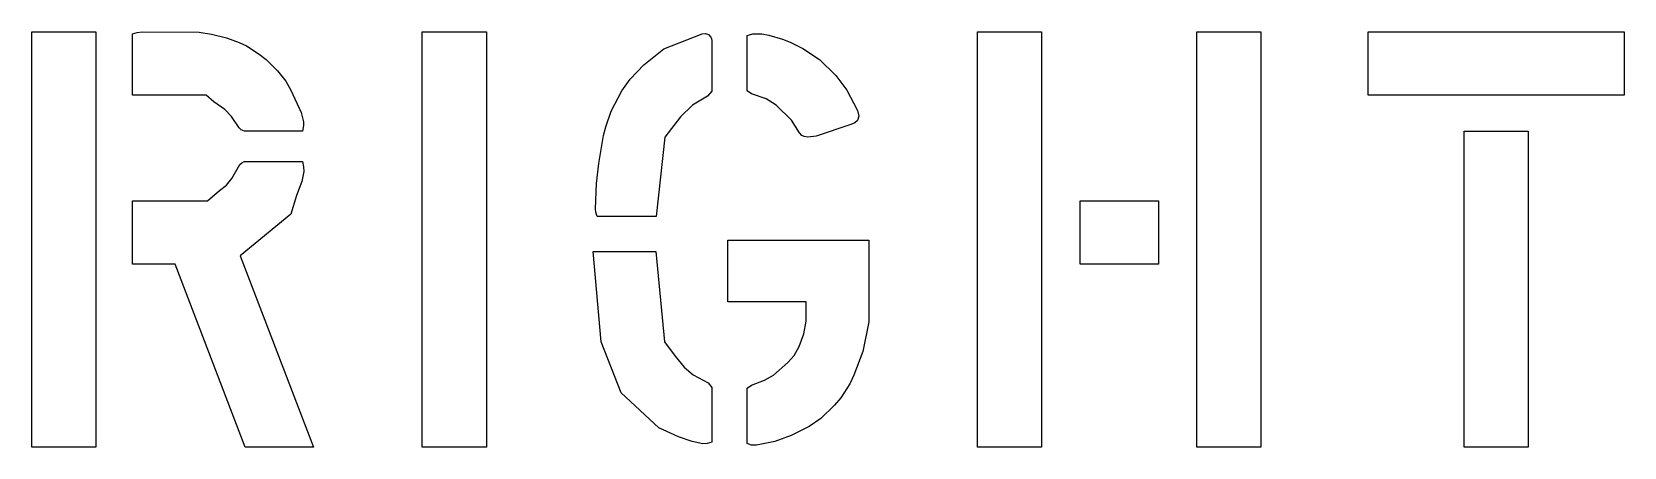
# Model space of a CAD drawing. Header units: inches. Extents: x 3 to 26, y 3 to 9.
import ezdxf

# ---------------------------------------------------------------- set-up
doc = ezdxf.new("R2010")
doc.units = ezdxf.units.IN
doc.header["$MEASUREMENT"] = 0
doc.layers.add('CUT', color=1, linetype='Continuous')

msp = doc.modelspace()

# ---------------------------------------------------------------- linework, layer by layer
at = {"layer": 'CUT'}
for points in [[(3, 3), (3, 9), (3.925, 9), (3.925, 3)], [(5.516, 8.087), (4.456, 8.087), (4.456, 8.972), (4.521, 8.992), (4.594, 8.999), (5.419, 8.994), (5.594, 8.967), (5.814, 8.913), (5.997, 8.846), (6.101, 8.797), (6.284, 8.679), (6.383, 8.601), (6.546, 8.439), (6.667, 8.286), (6.741, 8.157), (6.89, 7.833), (6.923, 7.702), (6.922, 7.649), (6.911, 7.563), (6.071, 7.563), (6.025, 7.586), (5.996, 7.612), (5.882, 7.776), (5.789, 7.876), (5.629, 7.988)], [(9.565, 9), (9.565, 3), (8.64, 3), (8.64, 9)], [(11.37, 7.853), (11.521, 8.149), (11.641, 8.317), (11.839, 8.521), (12.128, 8.753), (12.683, 8.971), (12.73, 8.976), (12.774, 8.96), (12.809, 8.925), (12.819, 8.901), (12.824, 8.875), (12.824, 8.142), (12.761, 8.071), (12.545, 7.94), (12.37, 7.774), (12.141, 7.479), (12.02, 6.331), (11.167, 6.331), (11.148, 6.394), (11.143, 6.444), (11.157, 6.81), (11.192, 7.096), (11.256, 7.504), (11.289, 7.626)], [(13.845, 8.896), (13.952, 8.853), (14.137, 8.76), (14.375, 8.6), (14.615, 8.369), (14.773, 8.159), (14.928, 7.865), (14.943, 7.781), (14.924, 7.717), (14.888, 7.686), (14.829, 7.659), (14.328, 7.491), (14.207, 7.476), (14.156, 7.486), (14.122, 7.504), (14.088, 7.542), (13.973, 7.724), (13.753, 7.941), (13.608, 8.03), (13.397, 8.104), (13.333, 8.147), (13.333, 8.947), (13.413, 8.972), (13.546, 8.972), (13.647, 8.953)], [(17.586, 9), (17.586, 3), (16.661, 3), (16.661, 9)], [(20.753, 3), (19.828, 3), (19.828, 9), (20.753, 9)], [(22.302, 9), (26, 9), (26, 8.087), (22.302, 8.087)], [(23.688, 3), (23.688, 7.563), (24.613, 7.563), (24.613, 3)], [(6.032, 7.108), (6.068, 7.129), (6.91, 7.129), (6.925, 7.049), (6.927, 6.984), (6.9, 6.84), (6.825, 6.635), (6.742, 6.366), (6.009, 5.766), (7.067, 3), (6.081, 3), (5.069, 5.646), (4.456, 5.646), (4.456, 6.561), (5.538, 6.561), (5.711, 6.709), (5.811, 6.784), (5.89, 6.88), (6.005, 7.083)], [(18.141, 5.646), (18.141, 6.559), (19.273, 6.559), (19.273, 5.646)], [(13.394, 3.897), (13.582, 3.968), (13.711, 4.042), (13.918, 4.223), (14.009, 4.325), (14.084, 4.453), (14.149, 4.636), (14.183, 4.822), (14.185, 5.099), (13.055, 5.099), (13.055, 5.989), (15.089, 5.989), (15.089, 4.81), (15.004, 4.382), (14.874, 4.038), (14.816, 3.913), (14.683, 3.712), (14.594, 3.607), (14.395, 3.416), (14.227, 3.297), (13.97, 3.169), (13.732, 3.082), (13.468, 3.028), (13.397, 3.031), (13.333, 3.051), (13.333, 3.852)], [(11.514, 3.786), (11.223, 4.523), (11.11, 5.829), (12.013, 5.829), (12.137, 4.523), (12.292, 4.314), (12.424, 4.156), (12.554, 4.044), (12.771, 3.927), (12.824, 3.862), (12.824, 3.071), (12.754, 3.053), (12.692, 3.049), (12.536, 3.08), (12.342, 3.15), (12.055, 3.281)]]:
    msp.add_lwpolyline(points, close=True, dxfattribs=at)

doc.saveas('drawing.dxf')
